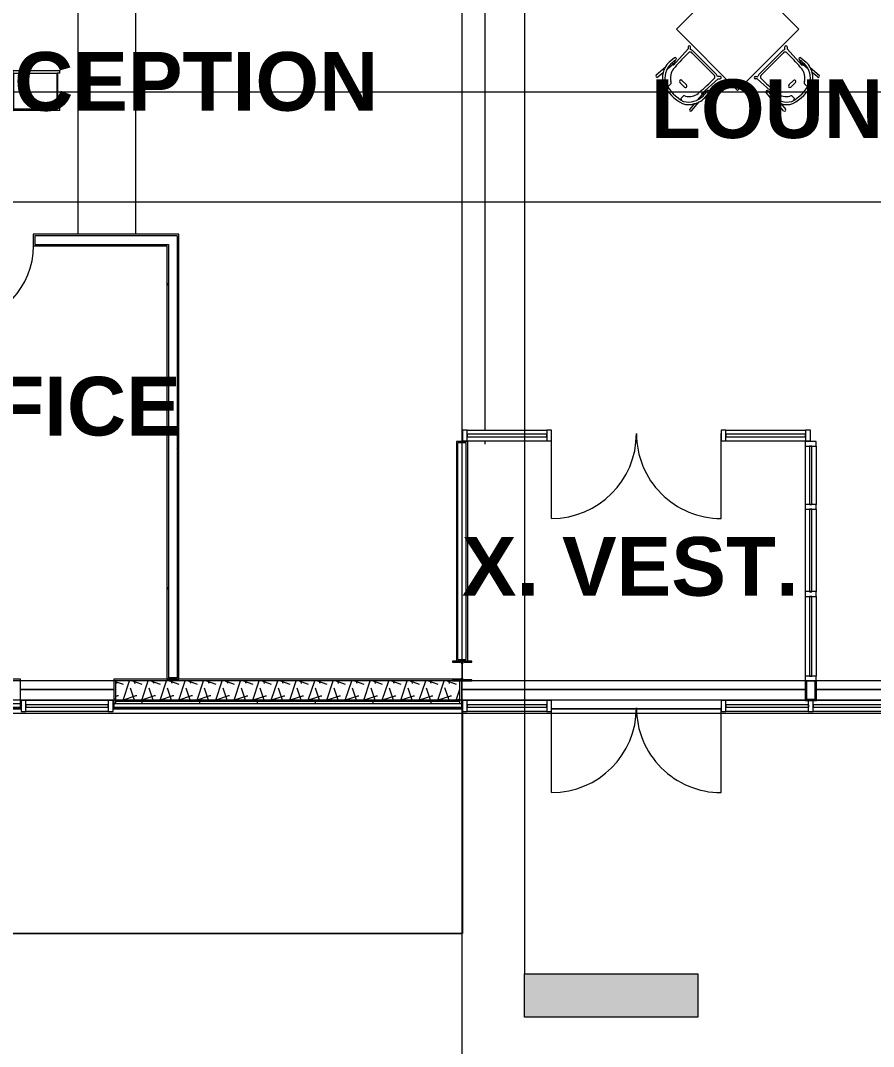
# Model space of a CAD drawing. Header units: inches. Extents: x 25369 to 33163, y -23509 to -20274.
# Drawn here: x 31728.7 to 32082.8, y -22939 to -22513.3 of the extents above; entities that cross this region are included whole.
import ezdxf

# ---------------------------------------------------------------- set-up
doc = ezdxf.new("R2010")
doc.units = ezdxf.units.IN
doc.header["$MEASUREMENT"] = 0
doc.linetypes.add('Grid Line 1_2_', pattern=[0.875, 0.5, -0.125, 0.125, -0.125])
for name, color, linetype, lineweight in [('A-AREA', 32, 'Continuous', 70), ('A-DOOR', 31, 'Continuous', 13), ('A-FLOR', 192, 'Continuous', 13), ('A-GLAZ-CURT', 52, 'Continuous', 13), ('A-GLAZ-CWMG', 51, 'Continuous', 13), ('A-SITE-SWLK', 140, 'Continuous', 70), ('A-WALL', 113, 'Continuous', 13), ('A-WALL-PATT', 111, 'Continuous', 25), ('C-TOPO', 7, 'Continuous', 13), ('G-ANNO-SYMB', 111, 'Continuous', 9), ('I-FURN', 30, 'Continuous', 13), ('I-WALL', 2, 'Continuous', 13), ('L-SITE-WALL', 31, 'Continuous', 13), ('M-AREA-IDEN', 171, 'Continuous', 9), ('Q-CASE', 31, 'Continuous', 13), ('S-COLS', 52, 'Continuous', 13), ('S-GRID', 1, 'Continuous', 9)]:
    doc.layers.add(name, color=color, linetype=linetype, lineweight=lineweight)
doc.styles.add('Arial_B', font='arialbd.ttf', dxfattribs={"height": 24.354149})
pattern_1 = [(0, (5931.104, 0), (61.44, 15.36), [2.534, -43.546, 2.534, -43.546, -245.76]), (0, (5931.104, 0), (61.44, 15.36), [-92.16, 2.534, -89.626, 2.534, -43.546, -107.52]), (0, (5931.104, 0), (61.44, 15.36), [-230.4, 2.534, -28.186, 2.534, -74.266]), (120, (5954.144, 7.68), (-44.02215, 45.528601), [2.534, -43.546, 2.534, -43.546, -245.76]), (120, (5954.144, 7.68), (-44.02215, 45.528601), [-92.16, 2.534, -89.626, 2.534, -43.546, -107.52]), (120, (5954.144, 7.68), (-44.02215, 45.528601), [-230.4, 2.534, -28.186, 2.534, -74.266]), (240, (5961.824, 38.4), (-17.41785, -60.888601), [2.534, -43.546, 2.534, -43.546, -245.76]), (240, (5961.824, 38.4), (-17.41785, -60.888601), [-92.16, 2.534, -89.626, 2.534, -43.546, -107.52]), (240, (5961.824, 38.4), (-17.41785, -60.888601), [-230.4, 2.534, -28.186, 2.534, -74.266])]

# ---------------------------------------------------------------- blocks, each defined once
blk = doc.blocks.new('Struct_Xcel_Sports Complex_rvt-2-Overall Floor Plan')
at = {"layer": 'A-FLOR', "color": 43, "lineweight": 9}
for p, q in [((25836.27, -22790.8), (25797.58, -22790.8)), ((26123.27, -22790.8), (25980.77, -22790.8)), ((26272.89, -22790.8), (26128.02, -22790.8))]:
    blk.add_line(p, q, dxfattribs=at)
at = {"layer": 'L-SITE-WALL', "color": 43, "lineweight": 9}
for p, q in [((25797.58, -22790.8), (25836.27, -22790.8)), ((25980.77, -22790.8), (26123.27, -22790.8)), ((26128.02, -22790.8), (26272.89, -22790.8)), ((25797.83, -22798.8), (25244.39, -22798.8)), ((25981.02, -22798.8), (25836.02, -22798.8)), ((26088.45, -22798.8), (26018.08, -22798.8))]:
    blk.add_line(p, q, dxfattribs=at)
blk = doc.blocks.new('W-Wide Flange-Column - B2_E-V8-Overall Floor Plan')
at = {"layer": 'S-COLS', "lineweight": 9}
h = blk.add_hatch(dxfattribs=at)
h.set_pattern_fill('FP_14', color=253, style=0, pattern_type=2)
h.set_pattern_definition([(225, (31911.994, -22783.178), (19.00703, -19.00703), []), (225, (31911.994, -22811.978), (19.00703, -19.00703), [])])
h.paths.add_polyline_path([(2.94, 4.13), (-4, 4.13), (-4, 3.69), (-0.84, 3.69), (-0.35, 3.49), (-0.14, 3), (-0.14, -3), (-0.35, -3.49), (-0.84, -3.69), (-4, -3.69), (-4, -4.12), (4, -4.12), (4, -3.69), (0.84, -3.69), (0.35, -3.49), (0.14, -3), (0.14, 3), (0.35, 3.49), (0.84, 3.69), (4, 3.69), (4, 4.13)], flags=0)
at = {"layer": 'S-COLS', "color": 7}
for p, q in [((4, 4.13), (-4, 4.13)), ((-4, 4.13), (-4, 3.69)), ((-4, 3.69), (-0.84, 3.69)), ((-0.14, 3), (-0.14, -3)), ((0.14, -3), (0.14, 3)), ((0.84, 3.69), (4, 3.69)), ((4, 3.69), (4, 4.13)), ((-0.84, -3.69), (-4, -3.69)), ((-4, -3.69), (-4, -4.12)), ((-4, -4.12), (4, -4.12)), ((4, -3.69), (0.84, -3.69)), ((4, -4.12), (4, -3.69))]:
    blk.add_line(p, q, dxfattribs=at)
for centre, start, end in [((-0.84, 3), 0, 90), ((0.84, 3), 90, 180), ((-0.84, -3), 270, 0), ((0.84, -3), 180, 270)]:
    blk.add_arc(centre, 0.691, start, end, dxfattribs=at)
blk = doc.blocks.new('Casework 1 - Casework 1-456223-Overall Floor Plan')
at = {"layer": 'Q-CASE', "color": 43, "lineweight": 9}
for p, q in [((25850.02, -22359.55), (25742.02, -22359.55)), ((25742.02, -22359.55), (25742.02, -22369.55)), ((25850.02, -22383.55), (25850.02, -22359.55)), ((25766.02, -22601.93), (25766.02, -22383.55)), ((25766.02, -22383.55), (25850.02, -22383.55)), ((25845.39, -22431.55), (25821.39, -22431.55)), ((25821.39, -22431.55), (25821.39, -22601.93)), ((25845.39, -22601.93), (25845.39, -22431.55))]:
    blk.add_line(p, q, dxfattribs=at)
blk = doc.blocks.new('Single-Flush - 32_ x 84_-489871-Overall Floor Plan')
at = {"layer": 'A-DOOR', "color": 7}
for p, q in [((14, 2.44), (14, 34.44)), ((16, 34.44), (14, 34.44)), ((16, 2.44), (16, 34.44)), ((16, 2.44), (14, 2.44))]:
    blk.add_line(p, q, dxfattribs=at)
at = {"layer": 'A-DOOR', "color": 43, "lineweight": 9}
blk.add_arc((16, 2.44), 32.07, 93.5759, 180, dxfattribs=at)
blk = doc.blocks.new('Bar_Stool_6722_1_ - Bar_Stool_6722_1_-477960-Overall Floor Plan')
at = {"layer": 'I-FURN', "color": 43, "lineweight": 9}
for p, q in [((0, 19.21), (0, 21.13)), ((1, 21.13), (0, 21.13)), ((0, 17.72), (0, 19.21)), ((0, 1.78), (0, 17.72)), ((1, 21.13), (1, 20.14)), ((1, 20.14), (15.5, 20.14)), ((1, 20.14), (1, 19.99)), ((16, 20), (1, 20)), ((1, 19.89), (1, 19.99)), ((1, 17.63), (1, 19.89)), ((1, 2.03), (1, 17.63)), ((15.5, 20.14), (15.5, 21.13)), ((16.5, 21.13), (15.5, 21.13)), ((15.5, 19.98), (15.5, 20.14)), ((16, 19.99), (16, 19.89)), ((16, 19.89), (16, 17.63)), ((16, 17.63), (16, 2.03)), ((16.5, 21.13), (16.5, 19.21)), ((16.5, 19.21), (16.5, 17.72)), ((16.5, 17.72), (16.5, 1.78)), ((1, 1.78), (0, 1.78)), ((0, 1.78), (0, 0.98)), ((1, 0.98), (0, 0.98)), ((0, 0.98), (0, 0)), ((0, 0), (1, 0)), ((1, 1.91), (1, 2.03)), ((16, 2.03), (1, 2.03)), ((1, 1.24), (1, 1.91)), ((16, 1.91), (1, 1.91)), ((1, 0), (1, 1.24)), ((1, 1.24), (16, 1.24)), ((16, 2.03), (16, 1.91)), ((16, 1.91), (16, 1.24)), ((16.5, 1.78), (16, 1.78)), ((16, 1.24), (16, 0)), ((16.5, 0.98), (16, 0.98)), ((16, 0), (16.5, 0)), ((16.5, 0.98), (16.5, 1.78)), ((16.5, 0), (16.5, 0.98)), ((1, 0), (16, 0))]:
    blk.add_line(p, q, dxfattribs=at)
blk = doc.blocks.new('Falcon 7700 Series Pedestal Base - 36_ Square Top x 30_ - Wheelchair Height-460525-Overall Floor Plan')
at = {"layer": 'I-FURN', "color": 43, "lineweight": 9}
for p, q in [((18, 18), (-18, 18)), ((-18, 18), (-18, -18)), ((18, -18), (18, 18)), ((-18, -18), (18, -18))]:
    blk.add_line(p, q, dxfattribs=at)
blk = doc.blocks.new('HermanMiller_Collection_Air-Chair_SideChair_Arms - Arms-460524-Overall Floor Plan')
at = {"layer": 'I-FURN', "color": 43, "lineweight": 9}
for p, q in [((-8.45, 10.45), (-3.55, 10.02)), ((-5.47, 9.18), (-8.45, 9.45)), ((-3.35, 9.02), (-0.6, 8.8)), ((-0.69, 10.45), (2.04, 10.2)), ((-0.6, 8.8), (-0.34, 8.32)), ((0.38, 8.73), (-0.6, 8.8)), ((-0.34, 8.32), (8.79, 8.8)), ((2.2, 9.22), (0.77, 8.78)), ((8.79, 8.8), (9.32, 9.33)), ((10.01, 8.64), (9.17, 7.94)), ((6.45, 7.57), (7.62, 7.57)), ((8.7, -6.35), (8.7, 6.35)), ((9.52, 6.69), (9.52, -6.69)), ((-3.6, -1.35), (-3.6, 1.35)), ((-2.35, 1.35), (-2.35, -1.35)), ((-0.34, -8.32), (-0.6, -8.8)), ((8.79, -8.8), (-0.34, -8.32)), ((6.45, -7.57), (7.62, -7.57)), ((9.17, -7.94), (10.01, -8.64)), ((-8.45, -9.45), (-5.47, -9.18)), ((-3.55, -10.02), (-8.45, -10.45)), ((-3.35, -9.02), (-0.6, -8.8)), ((2.04, -10.2), (-0.69, -10.45)), ((-0.6, -8.8), (0.38, -8.73)), ((0.77, -8.78), (2.2, -9.22)), ((9.32, -9.33), (8.79, -8.8))]:
    blk.add_line(p, q, dxfattribs=at)
for centre, radius, start, end in [((-1.51, 1.66), 8.5, 117.7851, 152.2149), ((-8.45, 9.95), 0.5, 90, 270), ((-0.65, 0.76), 8.69, 90.7893, 148.9202), ((-2.46, 4.97), 5.17, 102.2096, 125.548), ((-1.25, 4.41), 6.06, 84.7201, 112.311), ((-0.51, -9.88), 19.32, 84.4222, 90.7893), ((0.44, 9.26), 0.53, 159.7405, 262.7198), ((0.45, 9.65), 0.924, 265.6115, 290.3639), ((1.81, 9.64), 0.521, 212.9555, 275.0445), ((2.06, 9.7), 0.499, 287, 91.3054), ((9.66, 8.99), 0.49, 315, 135), ((9.93, 0), 19.77, 163.4787, 196.5213), ((9.93, 0), 18.77, 163.7855, 196.2145), ((-7.66, 5.36), 2.08, 305.4968, 328.6439), ((-0.23, 0.83), 6.63, 124.5004, 148.6439), ((-0.92, 1.66), 5.55, 95.4677, 123.4626), ((6.58, -76.67), 84.24, 90.0911, 95.4677), ((7.62, 6.48), 1.09, 353.2467, 90.0911), ((7.56, 6.82), 1.97, 356.1033, 34.6542), ((-2.98, 1.35), 0.625, 0, 180), ((-7.66, -5.36), 2.08, 31.3561, 54.5032), ((-2.98, -1.35), 0.625, 180, 0), ((-1.51, -1.66), 8.5, 207.7851, 242.2149), ((-0.65, -0.76), 8.69, 211.0798, 269.2107), ((-0.23, -0.83), 6.63, 211.3561, 235.4996), ((-0.92, -1.66), 5.55, 236.5374, 264.5323), ((6.58, 76.67), 84.24, 264.5323, 269.9089), ((7.62, -6.48), 1.09, 269.9089, 6.7533), ((7.56, -6.82), 1.97, 325.3458, 3.8967), ((-8.45, -9.95), 0.5, 90, 270), ((-2.46, -4.97), 5.17, 234.452, 257.7904), ((-1.25, -4.41), 6.06, 247.689, 275.2799), ((-0.51, 9.88), 19.32, 269.2107, 275.5778), ((0.44, -9.26), 0.53, 97.2802, 200.2595), ((0.45, -9.65), 0.924, 69.6361, 94.3885), ((1.81, -9.64), 0.521, 84.9555, 147.0445), ((2.06, -9.7), 0.499, 268.6946, 73), ((9.66, -8.99), 0.49, 225, 45)]:
    blk.add_arc(centre, radius, start, end, dxfattribs=at)
for centre, major_axis, ratio, start_param, end_param in [((-7.46, 6.92), (0.03, 3.66), 0.320235, 2.34328, 2.536765), ((-7.87, 5.38), (-0.03, 1.79), 0.298783, 2.522217, 3.153947), ((-7.46, -6.92), (-0.03, 3.66), 0.320235, 0.604828, 0.798312), ((-7.87, -5.38), (0.03, 1.79), 0.298783, 6.270831, 6.902561)]:
    blk.add_ellipse(centre, major_axis=major_axis, ratio=ratio, start_param=start_param, end_param=end_param, dxfattribs=at)
for points in [[(-6.45, 3.67), (-6.52, 3.66), (-6.67, 3.64), (-6.9, 3.62), (-7.13, 3.61), (-7.4, 3.6), (-7.65, 3.59), (-7.83, 3.59)], [(-6.45, -3.67), (-6.52, -3.66), (-6.67, -3.64), (-6.9, -3.62), (-7.13, -3.61), (-7.4, -3.6), (-7.65, -3.59), (-7.83, -3.59)]]:
    blk.add_open_spline(points, degree=3, knots=[-1, -1, -1, -1, -0.75, -0.5, -0.375, -0.25, 0, 0, 0, 0], dxfattribs=at)
blk = doc.blocks.new('HermanMiller_Collection_Air-Chair_SideChair_Arms - Arms-457867-Overall Floor Plan')
at = {"layer": 'I-FURN', "color": 43, "lineweight": 9}
for p, q in [((-3.55, 10.02), (-8.45, 10.45)), ((-8.45, 9.45), (-5.47, 9.18)), ((-3.35, 9.02), (-0.6, 8.8)), ((2.04, 10.2), (-0.69, 10.45)), ((-0.34, 8.32), (-0.6, 8.8)), ((-0.6, 8.8), (0.38, 8.73)), ((8.79, 8.8), (-0.34, 8.32)), ((0.77, 8.78), (2.2, 9.22)), ((9.32, 9.33), (8.79, 8.8)), ((9.17, 7.94), (10.01, 8.64)), ((6.45, 7.57), (7.62, 7.57)), ((8.7, 6.35), (8.7, -6.35)), ((9.52, -6.69), (9.52, 6.69)), ((-3.6, 1.35), (-3.6, -1.35)), ((-2.35, -1.35), (-2.35, 1.35)), ((-0.6, -8.8), (-0.34, -8.32)), ((-0.34, -8.32), (8.79, -8.8)), ((6.45, -7.57), (7.62, -7.57)), ((10.01, -8.64), (9.17, -7.94)), ((-5.47, -9.18), (-8.45, -9.45)), ((-8.45, -10.45), (-3.55, -10.02)), ((-3.35, -9.02), (-0.6, -8.8)), ((-0.69, -10.45), (2.04, -10.2)), ((0.38, -8.73), (-0.6, -8.8)), ((2.2, -9.22), (0.77, -8.78)), ((8.79, -8.8), (9.32, -9.33))]:
    blk.add_line(p, q, dxfattribs=at)
for centre, radius, start, end in [((-1.51, 1.66), 8.5, 117.7851, 152.2149), ((-8.45, 9.95), 0.5, 90, 270), ((-0.65, 0.76), 8.69, 90.7893, 148.9202), ((-2.46, 4.97), 5.17, 102.2096, 125.548), ((-1.25, 4.41), 6.06, 84.7201, 112.311), ((-0.51, -9.88), 19.32, 84.4222, 90.7893), ((0.44, 9.26), 0.53, 159.7405, 262.7198), ((0.45, 9.65), 0.924, 265.6115, 290.3639), ((1.81, 9.64), 0.521, 212.9555, 275.0445), ((2.06, 9.7), 0.499, 287, 91.3054), ((9.66, 8.99), 0.49, 315, 135), ((9.93, 0), 19.77, 163.4787, 196.5213), ((9.93, 0), 18.77, 163.7855, 196.2145), ((-7.66, 5.36), 2.08, 305.4968, 328.6439), ((-0.23, 0.83), 6.63, 124.5004, 148.6439), ((-0.92, 1.66), 5.55, 95.4677, 123.4626), ((6.58, -76.67), 84.24, 90.0911, 95.4677), ((7.62, 6.48), 1.09, 353.2467, 90.0911), ((7.56, 6.82), 1.97, 356.1033, 34.6542), ((-2.98, 1.35), 0.625, 360, 180), ((-7.66, -5.36), 2.08, 31.3561, 54.5032), ((-2.98, -1.35), 0.625, 180, 360), ((-1.51, -1.66), 8.5, 207.7851, 242.2149), ((-0.65, -0.76), 8.69, 211.0798, 269.2107), ((-0.23, -0.83), 6.63, 211.3561, 235.4996), ((-0.92, -1.66), 5.55, 236.5374, 264.5323), ((6.58, 76.67), 84.24, 264.5323, 269.9089), ((7.62, -6.48), 1.09, 269.9089, 6.7533), ((7.56, -6.82), 1.97, 325.3458, 3.8967), ((-8.45, -9.95), 0.5, 90, 270), ((-2.46, -4.97), 5.17, 234.452, 257.7904), ((-1.25, -4.41), 6.06, 247.689, 275.2799), ((-0.51, 9.88), 19.32, 269.2107, 275.5778), ((0.44, -9.26), 0.53, 97.2802, 200.2595), ((0.45, -9.65), 0.924, 69.6361, 94.3885), ((1.81, -9.64), 0.521, 84.9555, 147.0445), ((2.06, -9.7), 0.499, 268.6946, 73), ((9.66, -8.99), 0.49, 225, 45)]:
    blk.add_arc(centre, radius, start, end, dxfattribs=at)
for centre, major_axis, ratio, start_param, end_param in [((-7.46, 6.92), (0.03, 3.66), 0.320235, 2.34328, 2.536765), ((-7.87, 5.38), (-0.03, 1.79), 0.298783, 2.522217, 3.153947), ((-7.46, -6.92), (-0.03, 3.66), 0.320235, 0.604828, 0.798312), ((-7.87, -5.38), (0.03, 1.79), 0.298783, 6.270831, 6.902561)]:
    blk.add_ellipse(centre, major_axis=major_axis, ratio=ratio, start_param=start_param, end_param=end_param, dxfattribs=at)
for points in [[(-6.45, 3.67), (-6.52, 3.66), (-6.67, 3.64), (-6.9, 3.62), (-7.13, 3.61), (-7.4, 3.6), (-7.65, 3.59), (-7.83, 3.59)], [(-6.45, -3.67), (-6.52, -3.66), (-6.67, -3.64), (-6.9, -3.62), (-7.13, -3.61), (-7.4, -3.6), (-7.65, -3.59), (-7.83, -3.59)]]:
    blk.add_open_spline(points, degree=3, knots=[-1, -1, -1, -1, -0.75, -0.5, -0.375, -0.25, 0, 0, 0, 0], dxfattribs=at)
blk = doc.blocks.new('System Panel - INSULATED LOW-E GLAZING _SEE ELEVATIONS FOR U-FACTOR_ SHGC_ _ LT_-1142345-Overall Floor Plan')
at = {"layer": 'A-GLAZ-CURT', "color": 7}
for p, q in [((16.53125, 1.25), (-16.53125, 1.25)), ((-16.53125, 1.25), (-16.53125, 0.25)), ((-16.53125, 0.25), (16.53125, 0.25)), ((16.53125, 0.25), (16.53125, 1.25))]:
    blk.add_line(p, q, dxfattribs=at)
at = {"layer": 'A-GLAZ-CURT', "color": 10, "lineweight": 9}
for p, q in [((-16.53125, 0.25), (-16.53125, 1.25)), ((16.53125, 1.25), (-16.53125, 1.25)), ((-16.53125, 0.25), (16.53125, 0.25)), ((16.53125, 1.25), (16.53125, 0.25))]:
    blk.add_line(p, q, dxfattribs=at)
blk = doc.blocks.new('Door_Single_Storefront - one-1371400-Overall Floor Plan')
at = {"layer": 'A-DOOR', "color": 43, "lineweight": 9}
blk.add_line((-17.59375, -35.1875), (-17.59375, 0), dxfattribs=at)
blk.add_arc((-17.59375, 0), 35.1875, 270, 0, dxfattribs=at)
blk = doc.blocks.new('Door_Single_Storefront - one-1371401-Overall Floor Plan')
at = {"layer": 'A-DOOR', "color": 43, "lineweight": 9}
blk.add_line((-17.59375, 35.1875), (-17.59375, 0), dxfattribs=at)
blk.add_arc((-17.59375, 0), 35.1875, 360, 90, dxfattribs=at)
blk = doc.blocks.new('System Panel - INSULATED LOW-E GLAZING _SEE ELEVATIONS FOR U-FACTOR_ SHGC_ _ LT_-827454-Overall Floor Plan')
at = {"layer": 'A-GLAZ-CURT', "color": 7}
for p, q in [((17.09375, 1.25), (-17.09375, 1.25)), ((-17.09375, 1.25), (-17.09375, 0.25)), ((-17.09375, 0.25), (17.09375, 0.25)), ((17.09375, 0.25), (17.09375, 1.25))]:
    blk.add_line(p, q, dxfattribs=at)
at = {"layer": 'A-GLAZ-CURT', "color": 10, "lineweight": 9}
for p, q in [((-17.09375, 0.25), (-17.09375, 1.25)), ((17.09375, 1.25), (-17.09375, 1.25)), ((-17.09375, 0.25), (17.09375, 0.25)), ((17.09375, 1.25), (17.09375, 0.25))]:
    blk.add_line(p, q, dxfattribs=at)
blk = doc.blocks.new('Rectangular Mullion - Exterior 2_ x 4_5_-1305154-Overall Floor Plan')
at = {"layer": 'A-GLAZ-CWMG', "color": 43, "lineweight": 9}
for p, q in [((26016.08, -22795.43), (25983.02, -22795.43)), ((26016.08, -22799.93), (25983.02, -22799.93))]:
    blk.add_line(p, q, dxfattribs=at)
blk = doc.blocks.new('Rectangular Mullion - Exterior 2_ x 4_5_-1305160-Overall Floor Plan')
at = {"layer": 'A-GLAZ-CWMG', "color": 43, "lineweight": 9}
for p, q in [((26123.27, -22795.43), (26090.45, -22795.43)), ((26124.64, -22799.93), (26090.45, -22799.93))]:
    blk.add_line(p, q, dxfattribs=at)
blk = doc.blocks.new('Rectangular Mullion - Exterior 2_ x 4_5_-1135280-Overall Floor Plan')
at = {"layer": 'A-GLAZ-CWMG', "color": 43, "lineweight": 9}
for p, q in [((26160.83, -22795.43), (26128.02, -22795.43)), ((26160.83, -22799.93), (26126.64, -22799.93))]:
    blk.add_line(p, q, dxfattribs=at)
blk = doc.blocks.new('Rectangular Mullion - Exterior 2_ x 4_5_-1142353-Overall Floor Plan')
at = {"layer": 'A-GLAZ-CWMG', "color": 7}
for p, q in [((0, 1.5), (-2, 1.5)), ((-2, 1.5), (-2, -3)), ((0, -3), (0, 1.5)), ((-2, -3), (0, -3))]:
    blk.add_line(p, q, dxfattribs=at)
blk = doc.blocks.new('Rectangular Mullion - Exterior 2_ x 4_5_-1142343-Overall Floor Plan')
at = {"layer": 'A-GLAZ-CWMG', "color": 7}
for p, q in [((-1, 1.5), (1, 1.5)), ((-1, -3), (-1, 1.5)), ((1, 1.5), (1, -3)), ((1, -3), (-1, -3))]:
    blk.add_line(p, q, dxfattribs=at)
blk = doc.blocks.new('System Panel - INSULATED LOW-E GLAZING _SEE ELEVATIONS FOR U-FACTOR_ SHGC_ _ LT_-1142649-Overall Floor Plan')
at = {"layer": 'A-GLAZ-CURT', "color": 7}
for p, q in [((12.06, 1.25), (-12.06, 1.25)), ((-12.06, 1.25), (-12.06, 0.25)), ((-12.06, 0.25), (12.06, 0.25)), ((12.06, 0.25), (12.06, 1.25))]:
    blk.add_line(p, q, dxfattribs=at)
at = {"layer": 'A-GLAZ-CURT', "color": 10, "lineweight": 9}
for p, q in [((-12.06, 0.25), (-12.06, 1.25)), ((12.06, 1.25), (-12.06, 1.25)), ((-12.06, 0.25), (12.06, 0.25)), ((12.06, 1.25), (12.06, 0.25))]:
    blk.add_line(p, q, dxfattribs=at)
blk = doc.blocks.new('Rectangular Mullion - Exterior 2_ x 4_5_-1135311-Overall Floor Plan')
at = {"layer": 'A-GLAZ-CWMG', "color": 43, "lineweight": 9}
for p, q in [((26123.39, -22752.24), (26123.39, -22785.3)), ((26127.89, -22752.24), (26127.89, -22785.3))]:
    blk.add_line(p, q, dxfattribs=at)
blk = doc.blocks.new('Rectangular Mullion - Exterior 2_ x 4_5_-769167-Overall Floor Plan')
at = {"layer": 'A-GLAZ-CWMG', "color": 43, "lineweight": 9}
for p, q in [((26123.39, -22716.05), (26123.39, -22750.24)), ((26127.89, -22716.05), (26127.89, -22750.24))]:
    blk.add_line(p, q, dxfattribs=at)
blk = doc.blocks.new('Rectangular Mullion - Exterior 2_ x 4_5_-1142647-Overall Floor Plan')
at = {"layer": 'A-GLAZ-CWMG', "color": 43, "lineweight": 9}
for p, q in [((26123.39, -22689.93), (26123.39, -22714.05)), ((26127.89, -22689.93), (26127.89, -22714.05))]:
    blk.add_line(p, q, dxfattribs=at)
blk = doc.blocks.new('Rectangular Mullion - Exterior 2_ x 4_5_-1142586-Overall Floor Plan')
at = {"layer": 'A-GLAZ-CWMG', "color": 7}
for p, q in [((-2, 1.5), (0, 1.5)), ((-2, -3), (-2, 1.5)), ((0, 1.5), (0, -3)), ((0, -3), (-2, -3))]:
    blk.add_line(p, q, dxfattribs=at)
blk = doc.blocks.new('Rectangular Mullion - Exterior 2_ x 4_5_-827470-Overall Floor Plan')
at = {"layer": 'A-GLAZ-CWMG', "color": 7}
for p, q in [((-1, 1.5), (1, 1.5)), ((-1, -3), (-1, 1.5)), ((1, 1.5), (1, -3)), ((1, -3), (-1, -3))]:
    blk.add_line(p, q, dxfattribs=at)
blk = doc.blocks.new('Rectangular Mullion - Exterior 2_ x 4_5_-1305234-Overall Floor Plan')
at = {"layer": 'A-GLAZ-CWMG', "color": 43, "lineweight": 9}
for p, q in [((26090.45, -22683.18), (26123.52, -22683.18)), ((26090.45, -22687.68), (26123.52, -22687.68))]:
    blk.add_line(p, q, dxfattribs=at)
blk = doc.blocks.new('Rectangular Mullion - Exterior 2_ x 4_5_-1142359-Overall Floor Plan')
at = {"layer": 'A-GLAZ-CWMG', "color": 7}
for p, q in [((-2, 1.5), (0, 1.5)), ((-2, -3), (-2, 1.5)), ((0, 1.5), (0, -3)), ((0, -3), (-2, -3))]:
    blk.add_line(p, q, dxfattribs=at)
blk = doc.blocks.new('Rectangular Mullion - Exterior 2_ x 4_5_-1142587-Overall Floor Plan')
at = {"layer": 'A-GLAZ-CWMG', "color": 7}
for p, q in [((0, 1.5), (-2, 1.5)), ((-2, 1.5), (-2, -3)), ((0, -3), (0, 1.5)), ((-2, -3), (0, -3))]:
    blk.add_line(p, q, dxfattribs=at)
blk = doc.blocks.new('Rectangular Mullion - Exterior 2_ x 4_5_-1060760-Overall Floor Plan')
at = {"layer": 'A-GLAZ-CWMG', "color": 43, "lineweight": 9}
for p, q in [((25834.02, -22795.43), (25799.83, -22795.43)), ((25834.02, -22799.93), (25799.83, -22799.93))]:
    blk.add_line(p, q, dxfattribs=at)
blk = doc.blocks.new('Section - 3_32_ x 3_8_-18514-Overall Floor Plan')
at = {"layer": 'G-ANNO-SYMB'}
blk.add_hatch(color=256, dxfattribs=at).paths.add_polyline_path([(0, 0.375), (0, 0), (-0.09375, 0), (-0.09375, 0.375)], flags=0)
for p, q in [((0, 0.375), (-0.09375, 0.375)), ((-0.09375, 0.375), (-0.09375, 0)), ((0, 0), (0, 0.375)), ((-0.09375, 0), (0, 0))]:
    blk.add_line(p, q, dxfattribs=at)

msp = doc.modelspace()

# ---------------------------------------------------------------- hatches: boundary and pattern name
at = {"layer": 'A-WALL-PATT', "lineweight": 9}
h = msp.add_hatch(dxfattribs=at)
h.set_pattern_fill('FP_17', color=253, style=0, pattern_type=2)
h.set_pattern_definition(pattern_1)
h.paths.add_polyline_path([(31789.49, -22606.8), (31790.12, -22606.8), (31790.12, -22606.18), (31734.62, -22606.18), (31734.62, -22604.37), (31733.99, -22604.37), (31733.99, -22606.8)], flags=0)
h.paths.add_polyline_path([(31701.99, -22606.8), (31701.99, -22604.37), (31701.37, -22604.37), (31701.37, -22606.18), (31675.62, -22606.18), (31675.62, -22606.8)], flags=0)
h = msp.add_hatch(dxfattribs=at)
h.set_pattern_fill('FP_17', color=253, style=0, pattern_type=2)
h.set_pattern_definition(pattern_1)
h.paths.add_polyline_path([(31793.74, -22786.68), (31794.37, -22786.68), (31794.37, -22602.55), (31793.74, -22602.55), (31793.74, -22786.05)], flags=0)
h = msp.add_hatch(dxfattribs=at)
h.set_pattern_fill('FP_17', color=253, style=0, pattern_type=2)
h.set_pattern_definition(pattern_1)
h.paths.add_polyline_path([(31793.74, -22786.68), (31793.74, -22786.05), (31790.12, -22786.05), (31790.12, -22606.8), (31789.49, -22606.8), (31789.49, -22786.68), (31790.12, -22786.68)], flags=0)
h = msp.add_hatch(dxfattribs=at)
h.set_pattern_fill('FP_18', color=253, style=0, pattern_type=2)
h.set_pattern_definition([(161.57, (5932.064, 0.96), (-7.6802237, -0.0009796), [0, -54.643, 6.067, 0]), (18.43, (5930.144, 0.96), (-7.6802237, 0.0009796), [0, -54.643, 6.067, 0]), (108.43, (5932.064, 0.96), (3.8382953, -19.20136532), [18.211, -42.499]), (71.57, (5930.144, 0.96), (3.8382953, 19.20136532), [18.211, -42.499])])
h.paths.add_polyline_path([(31907.99, -22795.3), (31911.12, -22795.3), (31911.12, -22787.3), (31768.12, -22787.3), (31768.12, -22795.3), (31873.96, -22795.3)], flags=0)
h = msp.add_hatch(dxfattribs=at)
h.set_pattern_fill('FP_17', color=253, style=0, pattern_type=2)
h.set_pattern_definition(pattern_1)
h.paths.add_polyline_path([(32054.99, -22795.43), (32059.12, -22795.43), (32059.12, -22787.3), (32058.49, -22787.3), (32058.49, -22794.8), (32054.99, -22794.8)], flags=0)
h = msp.add_hatch(dxfattribs=at)
h.set_pattern_fill('FP_20', color=253, style=0, pattern_type=2)
h.set_pattern_definition([(0, (5931.104, 0), (30.72, 7.68), [2.534, -20.506, 2.534, -20.506, -122.88]), (0, (5931.104, 0), (30.72, 7.68), [-46.08, 2.534, -43.546, 2.534, -20.506, -53.76]), (0, (5931.104, 0), (30.72, 7.68), [-115.2, 2.534, -12.826, 2.534, -35.866]), (120, (5942.624, 3.84), (-22.0110751, 22.7643004), [2.534, -20.506, 2.534, -20.506, -122.88]), (120, (5942.624, 3.84), (-22.0110751, 22.7643004), [-46.08, 2.534, -43.546, 2.534, -20.506, -53.76]), (120, (5942.624, 3.84), (-22.0110751, 22.7643004), [-115.2, 2.534, -12.826, 2.534, -35.866]), (240, (5946.464, 19.2), (-8.7089249, -30.4443004), [2.534, -20.506, 2.534, -20.506, -122.88]), (240, (5946.464, 19.2), (-8.7089249, -30.4443004), [-46.08, 2.534, -43.546, 2.534, -20.506, -53.76]), (240, (5946.464, 19.2), (-8.7089249, -30.4443004), [-115.2, 2.534, -12.826, 2.534, -35.866])])
h.paths.add_polyline_path([(31768.12, -22795.8), (31911.12, -22795.8), (31911.12, -22795.3), (31768.12, -22795.3)], flags=0)
h = msp.add_hatch(dxfattribs=at)
h.set_pattern_fill('FP_21', color=253, style=0, pattern_type=2)
h.set_pattern_definition([(0, (5931.104, 0), (0, 24), []), (90, (5931.104, 0), (-24, 1e-15), [])])
h.paths.add_polyline_path([(31911.12, -22796.8), (31911.12, -22795.8), (31768.12, -22795.8), (31768.12, -22796.8), (31909.06, -22796.8)], flags=0)

# ---------------------------------------------------------------- linework, layer by layer
at = {"layer": 'A-AREA', "color": 43, "lineweight": 9}
for p, q in [((31921.49, -22341.81), (31921.49, -22683.18)), ((31921.49, -22687.68), (31921.49, -22689.05))]:
    msp.add_line(p, q, dxfattribs=at)
at = {"layer": 'A-SITE-SWLK', "color": 43, "lineweight": 9}
for p, q in [((31912.12, -22892.07), (31912.12, -22799.93)), ((30175.12, -22892.07), (31912.12, -22892.07))]:
    msp.add_line(p, q, dxfattribs=at)
at = {"layer": 'A-WALL', "color": 7}
for p, q in [((31734.62, -22602.55), (31734.62, -22606.18)), ((31793.74, -22602.55), (31734.62, -22602.55)), ((31793.74, -22602.55), (31793.74, -22786.05)), ((31734.62, -22606.18), (31790.12, -22606.18)), ((31790.12, -22606.18), (31790.12, -22786.05)), ((31910.24, -22778.43), (31910.24, -22688.55)), ((31913.74, -22688.55), (31910.24, -22688.55)), ((31913.74, -22778.43), (31913.74, -22688.55)), ((31910.24, -22778.43), (31913.74, -22778.43)), ((31728.68, -22786.55), (31675.62, -22786.55)), ((31728.68, -22798.62), (31728.68, -22786.55)), ((31911.69, -22786.55), (31767.37, -22786.55)), ((31767.37, -22786.55), (31767.37, -22798.62)), ((31768.12, -22787.3), (31768.12, -22796.8)), ((31907.99, -22787.3), (31768.12, -22787.3)), ((31793.74, -22786.05), (31790.12, -22786.05)), ((31911.12, -22796.8), (31911.12, -22787.3)), ((31911.87, -22798.62), (31911.87, -22787.3)), ((32054.99, -22787.3), (32054.99, -22794.8)), ((32058.49, -22787.3), (32058.49, -22794.8)), ((31728.68, -22796.8), (31615.18, -22796.8)), ((31911.87, -22796.8), (31767.37, -22796.8)), ((31911.12, -22795.3), (31768.12, -22795.3)), ((31911.12, -22795.8), (31768.12, -22795.8)), ((32054.99, -22794.8), (32058.49, -22794.8)), ((31728.68, -22798.3), (31615.18, -22798.3)), ((31615.18, -22798.62), (31728.68, -22798.62)), ((31911.87, -22798.3), (31767.37, -22798.3)), ((31767.37, -22798.62), (31911.87, -22798.62))]:
    msp.add_line(p, q, dxfattribs=at)
at = {"layer": 'C-TOPO', "color": 43, "lineweight": 9}
for p, q in [((31767.37, -22790.8), (31728.68, -22790.8)), ((32054.37, -22790.8), (31911.87, -22790.8)), ((32203.99, -22790.8), (32059.12, -22790.8)), ((31912.12, -22892.07), (31912.12, -22799.93)), ((31912.12, -22799.93), (31912.12, -22892.07)), ((31949.18, -22798.8), (32019.56, -22798.8)), ((32019.56, -22798.8), (31949.18, -22798.8)), ((30175.12, -22892.07), (31912.12, -22892.07)), ((31912.12, -22892.07), (30175.12, -22892.07))]:
    msp.add_line(p, q, dxfattribs=at)
at = {"layer": 'G-ANNO-SYMB'}
for p, q in [((31937.92, -21003.08), (31937.92, -22908.84)), ((32514.71, -22588.63), (27924.76, -22588.63))]:
    msp.add_line(p, q, dxfattribs=at)
at = {"layer": 'I-WALL', "color": 7}
for p, q in [((31794.37, -22601.93), (31733.99, -22601.93)), ((31733.99, -22601.93), (31733.99, -22606.8)), ((31794.37, -22786.68), (31794.37, -22601.93)), ((31733.99, -22606.8), (31789.49, -22606.8)), ((31789.49, -22606.8), (31789.49, -22786.68)), ((31909.62, -22687.93), (31909.62, -22779.05)), ((31914.37, -22687.93), (31909.62, -22687.93)), ((31914.37, -22779.05), (31914.37, -22687.93)), ((31789.49, -22786.68), (31794.37, -22786.68)), ((32059.12, -22787.3), (32054.37, -22787.3)), ((32054.37, -22787.3), (32054.37, -22795.43)), ((32059.12, -22795.43), (32059.12, -22787.3)), ((32054.37, -22795.43), (32059.12, -22795.43))]:
    msp.add_line(p, q, dxfattribs=at)
at = {"layer": 'L-SITE-WALL', "color": 43, "lineweight": 9}
for p, q in [((31175.49, -22798.8), (31728.93, -22798.8)), ((32217.99, -22800.8), (31175.49, -22800.8)), ((31767.12, -22798.8), (31912.12, -22798.8)), ((31949.18, -22798.8), (32019.56, -22798.8))]:
    msp.add_line(p, q, dxfattribs=at)
at = {"layer": 'S-GRID', "linetype": 'Grid Line 1_2_'}
for p, q in [((31911.99, -23095.8), (31911.99, -20550.05)), ((31911.99, -23413.24), (31911.99, -20902.43)), ((32358.45, -22543.05), (27402.46, -22543.05)), ((32650.17, -22543.05), (27721.31, -22543.05)), ((32358.45, -22787.3), (27402.46, -22787.3)), ((32650.17, -22787.3), (27721.31, -22787.3)), ((32262.45, -22795.3), (27498.46, -22795.3)), ((32554.17, -22795.3), (27846.62, -22795.3))]:
    msp.add_line(p, q, dxfattribs=at)

# ---------------------------------------------------------------- block references
at = {"color": 250, "lineweight": 5}
msp.add_blockref('Struct_Xcel_Sports Complex_rvt-2-Overall Floor Plan', (5931.1, 0), dxfattribs=at)
at = {"layer": 'A-DOOR', "color": 250, "lineweight": 9, "rotation": 180}
msp.add_blockref('Single-Flush - 32_ x 84_-489871-Overall Floor Plan', (31717.99, -22604.37), dxfattribs=at)
at = {"layer": 'A-DOOR', "color": 43, "lineweight": 9}
for p in [(31966.77, -22684.68), (31966.77, -22798.43)]:
    msp.add_blockref('Door_Single_Storefront - one-1371400-Overall Floor Plan', p, dxfattribs=at)
at = {"layer": 'A-DOOR', "color": 43, "lineweight": 9, "rotation": 180}
for p in [(32001.96, -22684.68), (32001.96, -22798.43)]:
    msp.add_blockref('Door_Single_Storefront - one-1371401-Overall Floor Plan', p, dxfattribs=at)
at = {"layer": 'A-GLAZ-CURT', "color": 10, "lineweight": 9}
for name, p, rotation in [('System Panel - INSULATED LOW-E GLAZING _SEE ELEVATIONS FOR U-FACTOR_ SHGC_ _ LT_-1142345-Overall Floor Plan', (31930.65, -22684.68), 180), ('System Panel - INSULATED LOW-E GLAZING _SEE ELEVATIONS FOR U-FACTOR_ SHGC_ _ LT_-1142345-Overall Floor Plan', (32038.09, -22684.68), 180), ('System Panel - INSULATED LOW-E GLAZING _SEE ELEVATIONS FOR U-FACTOR_ SHGC_ _ LT_-1142649-Overall Floor Plan', (32057.49, -22701.99), 90), ('System Panel - INSULATED LOW-E GLAZING _SEE ELEVATIONS FOR U-FACTOR_ SHGC_ _ LT_-827454-Overall Floor Plan', (32057.49, -22733.15), 90), ('System Panel - INSULATED LOW-E GLAZING _SEE ELEVATIONS FOR U-FACTOR_ SHGC_ _ LT_-1142345-Overall Floor Plan', (32057.49, -22768.77), 90)]:
    msp.add_blockref(name, p, dxfattribs=dict(at, rotation=rotation))
for name, p in [('System Panel - INSULATED LOW-E GLAZING _SEE ELEVATIONS FOR U-FACTOR_ SHGC_ _ LT_-827454-Overall Floor Plan', (31748.02, -22798.43)), ('System Panel - INSULATED LOW-E GLAZING _SEE ELEVATIONS FOR U-FACTOR_ SHGC_ _ LT_-1142345-Overall Floor Plan', (31930.65, -22798.43)), ('System Panel - INSULATED LOW-E GLAZING _SEE ELEVATIONS FOR U-FACTOR_ SHGC_ _ LT_-827454-Overall Floor Plan', (32038.65, -22798.43)), ('System Panel - INSULATED LOW-E GLAZING _SEE ELEVATIONS FOR U-FACTOR_ SHGC_ _ LT_-827454-Overall Floor Plan', (32074.84, -22798.43))]:
    msp.add_blockref(name, p, dxfattribs=at)
at = {"layer": 'A-GLAZ-CWMG', "color": 43, "lineweight": 9, "extrusion": (0, 0, -1)}
for name, p in [('Rectangular Mullion - Exterior 2_ x 4_5_-1142586-Overall Floor Plan', (-31912.12, -22684.68)), ('Rectangular Mullion - Exterior 2_ x 4_5_-827470-Overall Floor Plan', (-31948.18, -22684.68)), ('Rectangular Mullion - Exterior 2_ x 4_5_-827470-Overall Floor Plan', (-32020.56, -22684.68))]:
    msp.add_blockref(name, p, dxfattribs=at)
at = {"layer": 'A-GLAZ-CWMG', "color": 43, "lineweight": 9}
for name, p in [('Rectangular Mullion - Exterior 2_ x 4_5_-1305234-Overall Floor Plan', (5823.67, 0)), ('Rectangular Mullion - Exterior 2_ x 4_5_-1305234-Overall Floor Plan', (5931.1, 0)), ('Rectangular Mullion - Exterior 2_ x 4_5_-1142587-Overall Floor Plan', (32056.62, -22684.68)), ('Rectangular Mullion - Exterior 2_ x 4_5_-1142647-Overall Floor Plan', (5931.1, 0)), ('Rectangular Mullion - Exterior 2_ x 4_5_-769167-Overall Floor Plan', (5931.1, 0)), ('Rectangular Mullion - Exterior 2_ x 4_5_-1135311-Overall Floor Plan', (5931.1, 0)), ('Rectangular Mullion - Exterior 2_ x 4_5_-1060760-Overall Floor Plan', (5931.1, 0)), ('Rectangular Mullion - Exterior 2_ x 4_5_-1305154-Overall Floor Plan', (5931.1, 0)), ('Rectangular Mullion - Exterior 2_ x 4_5_-1305160-Overall Floor Plan', (5931.1, 0)), ('Rectangular Mullion - Exterior 2_ x 4_5_-1135280-Overall Floor Plan', (5931.1, 0))]:
    msp.add_blockref(name, p, dxfattribs=at)
at = {"layer": 'A-GLAZ-CWMG', "color": 43, "lineweight": 9, "extrusion": (0, 0, -1)}
for name, p, rotation in [('Rectangular Mullion - Exterior 2_ x 4_5_-1142586-Overall Floor Plan', (-32057.49, -22687.93), 90), ('Rectangular Mullion - Exterior 2_ x 4_5_-827470-Overall Floor Plan', (-32057.49, -22715.05), 90), ('Rectangular Mullion - Exterior 2_ x 4_5_-827470-Overall Floor Plan', (-32057.49, -22751.24), 90), ('Rectangular Mullion - Exterior 2_ x 4_5_-1142359-Overall Floor Plan', (-31767.12, -22798.43), 180), ('Rectangular Mullion - Exterior 2_ x 4_5_-1142343-Overall Floor Plan', (-31948.18, -22798.43), 180), ('Rectangular Mullion - Exterior 2_ x 4_5_-1142343-Overall Floor Plan', (-32020.56, -22798.43), 180), ('Rectangular Mullion - Exterior 2_ x 4_5_-1142343-Overall Floor Plan', (-32056.74, -22798.43), 180)]:
    msp.add_blockref(name, p, dxfattribs=dict(at, rotation=rotation))
at = {"layer": 'A-GLAZ-CWMG', "color": 43, "lineweight": 9}
for name, p, rotation in [('Rectangular Mullion - Exterior 2_ x 4_5_-1142587-Overall Floor Plan', (32057.49, -22787.3), 270), ('Rectangular Mullion - Exterior 2_ x 4_5_-1142353-Overall Floor Plan', (31728.93, -22798.43), 180), ('Rectangular Mullion - Exterior 2_ x 4_5_-1142353-Overall Floor Plan', (31912.12, -22798.43), 180)]:
    msp.add_blockref(name, p, dxfattribs=dict(at, rotation=rotation))
at = {"layer": 'G-ANNO-SYMB', "extrusion": (0, 0, -1), "xscale": 191.9999999999999, "yscale": 191.9999999999999, "zscale": 191.9999999999999, "rotation": 90.00000000000053}
msp.add_blockref('Section - 3_32_ x 3_8_-18514-Overall Floor Plan', (-31937.92, -22908.84), dxfattribs=at)
at = {"layer": 'I-FURN', "color": 43, "lineweight": 9}
for name, p, rotation in [('Falcon 7700 Series Pedestal Base - 36_ Square Top x 30_ - Wheelchair Height-460525-Overall Floor Plan', (32026.4, -22516.88), 314.9999999999997), ('HermanMiller_Collection_Air-Chair_SideChair_Arms - Arms-457867-Overall Floor Plan', (32005.89, -22537.39), 44.99999999999943), ('HermanMiller_Collection_Air-Chair_SideChair_Arms - Arms-460524-Overall Floor Plan', (32046.91, -22537.39), 134.9999999999997), ('Bar_Stool_6722_1_ - Bar_Stool_6722_1_-477960-Overall Floor Plan', (31723.9, -22534.05), 270.0000000000007)]:
    msp.add_blockref(name, p, dxfattribs=dict(at, rotation=rotation))
at = {"layer": 'Q-CASE', "color": 43, "lineweight": 9}
msp.add_blockref('Casework 1 - Casework 1-456223-Overall Floor Plan', (5931.1, 0), dxfattribs=at)
at = {"layer": 'S-COLS', "color": 43, "lineweight": 9, "rotation": 180}
msp.add_blockref('W-Wide Flange-Column - B2_E-V8-Overall Floor Plan', (31911.99, -22783.18), dxfattribs=at)

# ---------------------------------------------------------------- texts
at = {"layer": 'M-AREA-IDEN', "char_height": 24.354, "attachment_point": 2, "line_spacing_factor": 0.938532, "style": 'Arial_B'}
for s, insert, width in [('RECEPTION', (31777.99, -22526.33), 230.112), ('LOUNGE', (32063.14, -22537.68), 169.056), ('OFFICE', (31732.86, -22661.1), 144.864), ('X. VEST.', (31981.83, -22727.58), 161.856)]:
    msp.add_mtext(s, dxfattribs=dict(at, insert=insert, width=width))

doc.saveas('drawing.dxf')
